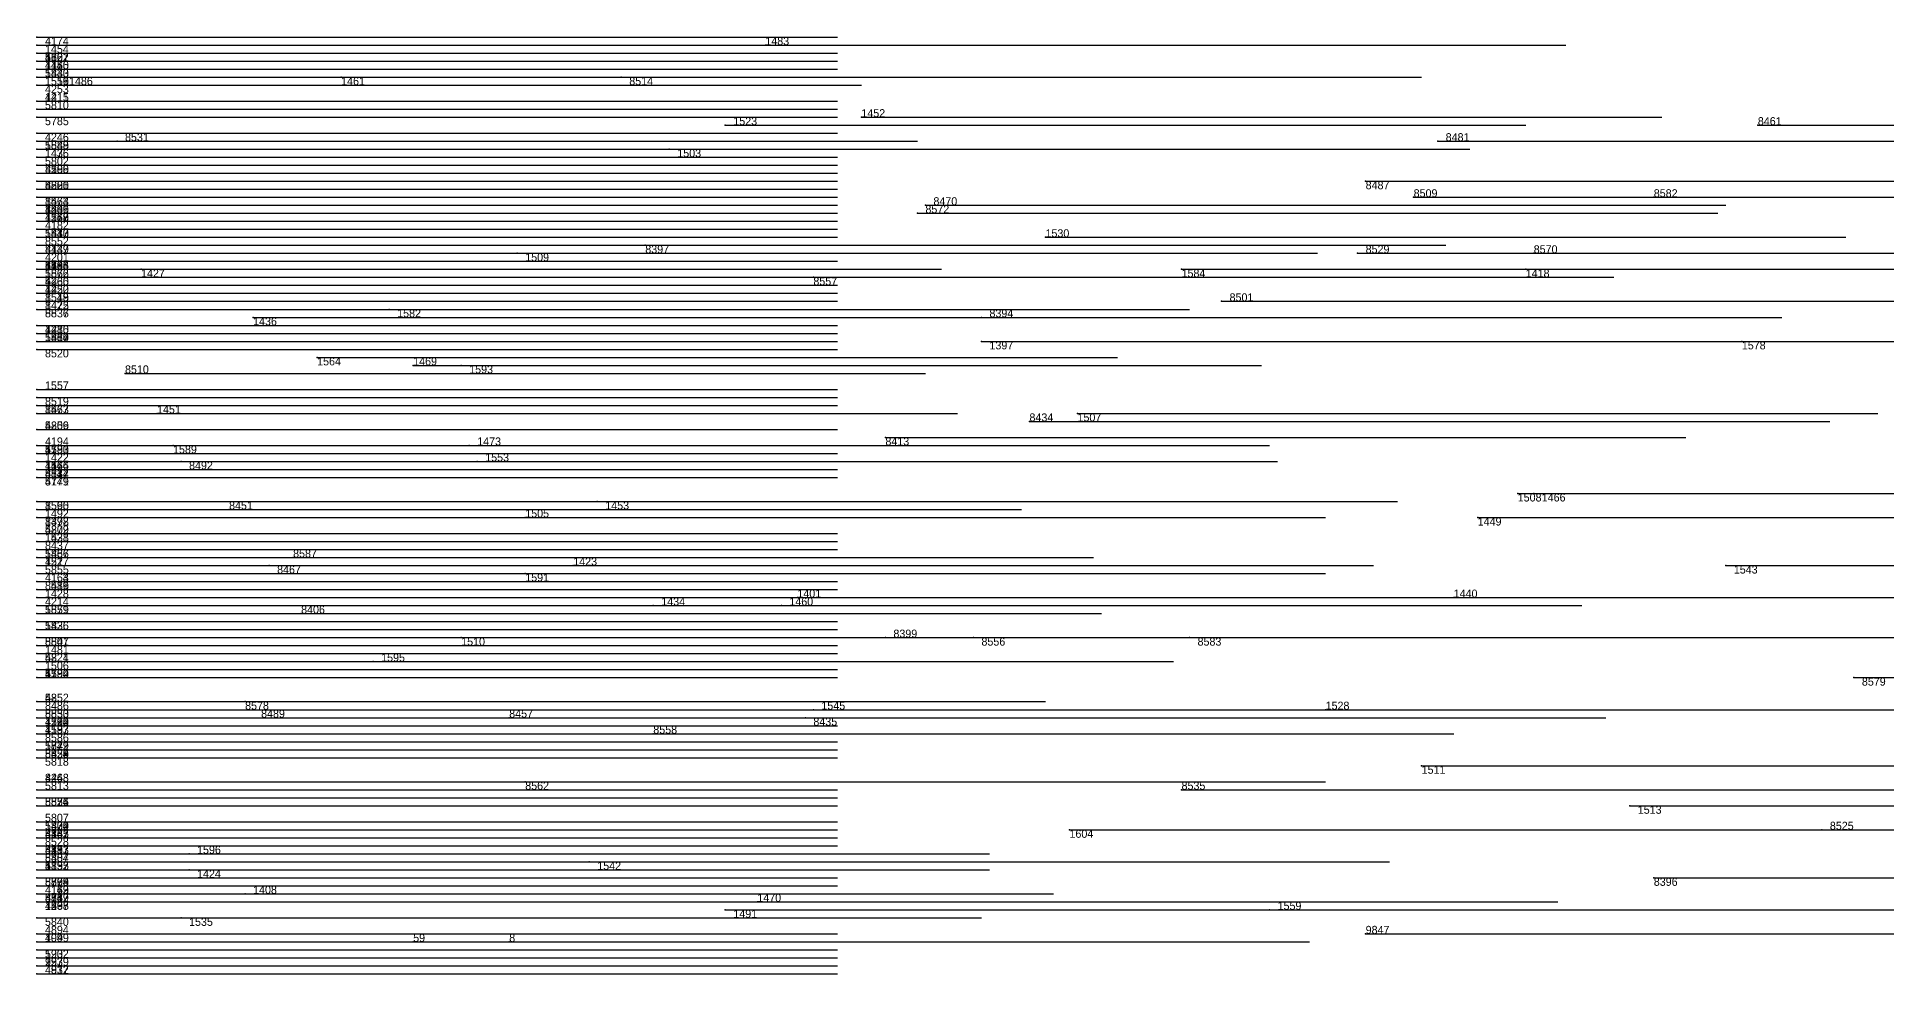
# Model space of a CAD drawing. Extents: x 0 to 1.1, y 0 to 1.
# Drawn here: x 0 to 0.231, y 0.247 to 0.364 of the extents above; entities that cross this region are included whole.
import ezdxf

# ---------------------------------------------------------------- set-up
doc = ezdxf.new("R2010")
doc.units = 0
for name, color, linetype in [('Facilities', 3, 'CONTINUOUS'), ('Normals', 1, 'CONTINUOUS'), ('Source_points', 5, 'CONTINUOUS'), ('Text', 3, 'CONTINUOUS')]:
    doc.layers.add(name, color=color, linetype=linetype)

msp = doc.modelspace()

# ---------------------------------------------------------------- linework, layer by layer
at = {"layer": 'Facilities', "color": 3}
for p in [(0, 0.364, 0.492), (0, 0.363, 0.239), (0.091, 0.363), (0, 0.362, 0.159), (0, 0.362, 0.547), (0, 0.361, 0.141), (0, 0.361, 0.392), (0, 0.361, 0.505), (0, 0.36, 0.402), (0, 0.36, 0.583), (0, 0.359, 0.017), (0.038, 0.359), (0.073, 0.359, 1), (0, 0.358, 0.192), (0, 0.358, 0.078), (0, 0.358, 0.229), (0, 0.358, 0.475), (0, 0.356, 0.091), (0, 0.356, 0.375), (0.003, 0.358), (0, 0.355, 0.524), (0, 0.354, 0.576), (0.103, 0.354), (0, 0.352, 0.278), (0.086, 0.353), (0.215, 0.353, 1), (0, 0.351, 0.18), (0, 0.35, 0.216), (0, 0.35, 0.608), (0, 0.349, 0.177), (0.01, 0.351, 1), (0.079, 0.35), (0.175, 0.351, 1), (0, 0.348, 0.653), (0, 0.348, 0.925), (0, 0.347, 0.439), (0, 0.347, 0.475), (0, 0.346, 0.262), (0, 0.345, 0.599), (0, 0.345, 0.931), (0.166, 0.346, 1), (0, 0.344, 0.875), (0, 0.343, 0.014), (0, 0.343, 0.019), (0, 0.343, 0.322), (0, 0.343, 0.969), (0, 0.342, 0.103), (0, 0.342, 0.346), (0, 0.342, 0.384), (0.11, 0.342, 1), (0.111, 0.343, 1), (0.172, 0.344, 1), (0.202, 0.344, 1), (0, 0.341, 0.408), (0, 0.341, 0.382), (0, 0.34, 0.068), (0, 0.339, 0.244), (0, 0.339, 0.698), (0, 0.338, 0.853), (0.076, 0.338, 1), (0.126, 0.339), (0, 0.337, 0.258), (0, 0.337, 0.902), (0, 0.336, 0.05), (0, 0.336, 0.235), (0, 0.336, 0.278), (0, 0.336, 0.484), (0, 0.336, 0.598), (0, 0.336, 0.79), (0, 0.335, 0.034), (0, 0.335, 0.64), (0, 0.335, 0.645), (0, 0.335, 0.794), (0.013, 0.335), (0.06, 0.337), (0.143, 0.335), (0.165, 0.337, 1), (0.186, 0.335), (0.187, 0.337, 1), (0, 0.334, 0.476), (0, 0.333, 0.093), (0, 0.333, 0.245), (0, 0.333, 0.419), (0, 0.333, 0.707), (0.097, 0.334, 1), (0, 0.332, 0.427), (0, 0.332, 0.793), (0, 0.331, 0.031), (0, 0.331, 0.173), (0.148, 0.331, 1), (0, 0.33, 0.636), (0, 0.33, 0.876), (0, 0.33, 0.804), (0.027, 0.329), (0.044, 0.33), (0.118, 0.329, 1), (0, 0.328, 0.321), (0, 0.327, 0.097), (0, 0.327, 0.042), (0, 0.327, 0.633), (0, 0.326, 0.204), (0.118, 0.326), (0.213, 0.326), (0, 0.325, 0.786), (0.035, 0.324), (0.011, 0.322, 1), (0.047, 0.323), (0.053, 0.323), (0, 0.32, 0.179), (0, 0.319, 0.95), (0, 0.318, 0.118), (0, 0.317, 0.964), (0.015, 0.317), (0.13, 0.317), (0, 0.315, 0.453), (0, 0.315, 0.65), (0.124, 0.316, 1), (0, 0.313, 0.384), (0, 0.313, 0.427), (0, 0.313, 0.712), (0, 0.312, 0.05), (0.017, 0.313), (0.054, 0.313), (0.106, 0.314, 1), (0, 0.311, 0.068), (0, 0.311, 0.348), (0, 0.31, 0.164), (0, 0.31, 0.098), (0, 0.31, 0.31), (0, 0.31, 0.676), (0.018, 0.311, 1), (0.055, 0.311), (0, 0.309, 0.376), (0, 0.309, 0.561), (0, 0.309, 0.97), (0, 0.309, 0.789), (0, 0.306, 0.814), (0, 0.305, 0.134), (0.024, 0.305, 1), (0.07, 0.306), (0.185, 0.307), (0.187, 0.307), (0, 0.304, 0.168), (0, 0.304, 0.179), (0, 0.304, 0.772), (0.061, 0.304), (0.18, 0.304), (0, 0.302, 0.368), (0, 0.302, 0.519), (0, 0.301, 0.094), (0, 0.301, 0.092), (0, 0.3, 0.839), (0, 0.299, 0.003), (0, 0.299, 0.7), (0.032, 0.299, 1), (0, 0.298, 0.184), (0, 0.298, 0.449), (0, 0.297, 0.268), (0, 0.297, 0.641), (0, 0.296, 0.468), (0, 0.296, 0.831), (0, 0.296, 0.825), (0.029, 0.298, 1), (0.061, 0.297), (0.067, 0.298), (0.211, 0.298), (0, 0.295, 0.249), (0, 0.295, 0.796), (0, 0.294, 0.282), (0.095, 0.294), (0.177, 0.294), (0, 0.293, 0.042), (0, 0.292, 0.55), (0.033, 0.292, 1), (0.077, 0.293), (0.093, 0.293), (0, 0.291, 0.188), (0, 0.29, 0.627), (0, 0.289, 0.988), (0.053, 0.289), (0.106, 0.289, 1), (0.117, 0.289, 1), (0.144, 0.289, 1), (0, 0.288, 0.136), (0, 0.288, 0.572), (0, 0.287, 0.439), (0, 0.287, 0.522), (0, 0.286, 0.064), (0, 0.285, 0.107), (0, 0.285, 0.447), (0.042, 0.286), (0, 0.284, 0.692), (0.227, 0.284, 1), (0, 0.281, 0.479), (0, 0.281, 0.677), (0, 0.28, 0.887), (0, 0.28, 0.945), (0.026, 0.281, 1), (0.027, 0.28, 1), (0.097, 0.28), (0.161, 0.28), (0, 0.279, 0.062), (0, 0.279, 0.329), (0, 0.279, 0.399), (0, 0.279, 0.563), (0, 0.278, 0.402), (0.059, 0.279, 1), (0.096, 0.279, 1), (0, 0.277, 0.187), (0, 0.277, 0.441), (0, 0.276, 0.065), (0, 0.276, 0.822), (0, 0.275, 0.751), (0, 0.275, 0.617), (0, 0.275, 0.524), (0, 0.275, 0.622), (0.077, 0.277, 1), (0, 0.274, 0.526), (0, 0.274, 0.619), (0, 0.274, 0.834), (0, 0.274, 0.891), (0.173, 0.273), (0, 0.271, 0.309), (0, 0.271, 0.885), (0.061, 0.271, 1), (0, 0.27, 0.693), (0, 0.269, 0.607), (0, 0.268, 0.556), (0, 0.268, 0.937), (0.143, 0.27, 1), (0.199, 0.268), (0, 0.266, 0.57), (0, 0.266, 0.65), (0, 0.265, 0.043), (0, 0.265, 0.068), (0, 0.265, 0.408), (0, 0.265, 0.596), (0, 0.265, 0.587), (0, 0.265, 0.884), (0, 0.264, 0.685), (0, 0.264, 0.953), (0.129, 0.265), (0.223, 0.265, 1), (0, 0.263, 0.296), (0, 0.263, 0.34), (0, 0.263, 0.964), (0, 0.262, 0.55), (0.019, 0.262), (0, 0.261, 0.598), (0, 0.261, 0.594), (0, 0.261, 0.966), (0, 0.26, 0.033), (0, 0.26, 0.398), (0, 0.259, 0.56), (0, 0.259, 0.587), (0.019, 0.26), (0.069, 0.261), (0.202, 0.259, 1), (0, 0.258, 0.483), (0, 0.258, 0.31), (0, 0.258, 0.291), (0, 0.258, 0.838), (0, 0.257, 0.637), (0, 0.257, 0.688), (0, 0.257, 0.916), (0.026, 0.257), (0, 0.256, 0.021), (0, 0.256, 0.2), (0, 0.256, 0.474), (0, 0.256, 0.433), (0.086, 0.255), (0.09, 0.256), (0.154, 0.255), (0, 0.254, 0.653), (0, 0.252, 0.459), (0, 0.252, 0.432), (0.018, 0.254), (0.166, 0.252, 1), (0, 0.251, 0.008), (0, 0.25, 0.121), (0.047, 0.251), (0.059, 0.251), (0, 0.249, 0.191), (0, 0.249, 0.69), (0, 0.248, 0.045), (0, 0.248, 0.906), (0, 0.247, 0.31), (0, 0.247, 0.283)]:
    msp.add_point(p, dxfattribs=at)
at = {"layer": 'Normals', "color": 1}
for p, q in [((0, 0.364, 0.492), (0.1, 0.364, 0.492)), ((0, 0.363, 0.239), (0.1, 0.363, 0.239)), ((0.091, 0.363), (0.191, 0.363)), ((0, 0.362, 0.159), (0.1, 0.362, 0.159)), ((0, 0.362, 0.547), (0.1, 0.362, 0.547)), ((0, 0.361, 0.141), (0.1, 0.361, 0.141)), ((0, 0.361, 0.392), (0.1, 0.361, 0.392)), ((0, 0.361, 0.505), (0.1, 0.361, 0.505)), ((0, 0.36, 0.402), (0.1, 0.36, 0.402)), ((0, 0.36, 0.583), (0.1, 0.36, 0.583)), ((0, 0.359, 0.017), (0.1, 0.359, 0.017)), ((0.038, 0.359), (0.138, 0.359)), ((0.073, 0.359, 1), (0.173, 0.359, 1)), ((0, 0.358, 0.192), (0.1, 0.358, 0.192)), ((0, 0.358, 0.078), (0.1, 0.358, 0.078)), ((0, 0.358, 0.229), (0.1, 0.358, 0.229)), ((0, 0.358, 0.475), (0.1, 0.358, 0.475)), ((0, 0.356, 0.091), (0.1, 0.356, 0.091)), ((0, 0.356, 0.375), (0.1, 0.356, 0.375)), ((0.003, 0.358), (0.103, 0.358)), ((0, 0.355, 0.524), (0.1, 0.355, 0.524)), ((0, 0.354, 0.576), (0.1, 0.354, 0.576)), ((0.103, 0.354), (0.203, 0.354)), ((0, 0.352, 0.278), (0.1, 0.352, 0.278)), ((0.086, 0.353), (0.186, 0.353)), ((0.215, 0.353, 1), (0.315, 0.353, 1)), ((0, 0.351, 0.18), (0.1, 0.351, 0.18)), ((0, 0.35, 0.216), (0.1, 0.35, 0.216)), ((0, 0.35, 0.608), (0.1, 0.35, 0.608)), ((0, 0.349, 0.177), (0.1, 0.349, 0.177)), ((0.01, 0.351, 1), (0.11, 0.351, 1)), ((0.079, 0.35), (0.179, 0.35)), ((0.175, 0.351, 1), (0.275, 0.351, 1)), ((0, 0.348, 0.653), (0.1, 0.348, 0.653)), ((0, 0.348, 0.925), (0.1, 0.348, 0.925)), ((0, 0.347, 0.439), (0.1, 0.347, 0.439)), ((0, 0.347, 0.475), (0.1, 0.347, 0.475)), ((0, 0.346, 0.262), (0.1, 0.346, 0.262)), ((0, 0.345, 0.599), (0.1, 0.345, 0.599)), ((0, 0.345, 0.931), (0.1, 0.345, 0.931)), ((0.166, 0.346, 1), (0.266, 0.346, 1)), ((0, 0.344, 0.875), (0.1, 0.344, 0.875)), ((0, 0.343, 0.014), (0.1, 0.343, 0.014)), ((0, 0.343, 0.019), (0.1, 0.343, 0.019)), ((0, 0.343, 0.322), (0.1, 0.343, 0.322)), ((0, 0.343, 0.969), (0.1, 0.343, 0.969)), ((0, 0.342, 0.103), (0.1, 0.342, 0.103)), ((0, 0.342, 0.346), (0.1, 0.342, 0.346)), ((0, 0.342, 0.384), (0.1, 0.342, 0.384)), ((0.11, 0.342, 1), (0.21, 0.342, 1)), ((0.111, 0.343, 1), (0.211, 0.343, 1)), ((0.172, 0.344, 1), (0.272, 0.344, 1)), ((0.202, 0.344, 1), (0.301, 0.344, 1)), ((0, 0.341, 0.408), (0.1, 0.341, 0.408)), ((0, 0.341, 0.382), (0.1, 0.341, 0.382)), ((0, 0.34, 0.068), (0.1, 0.34, 0.068)), ((0, 0.339, 0.244), (0.1, 0.339, 0.244)), ((0, 0.339, 0.698), (0.1, 0.339, 0.698)), ((0, 0.338, 0.853), (0.1, 0.338, 0.853)), ((0.076, 0.338, 1), (0.176, 0.338, 1)), ((0.126, 0.339), (0.226, 0.339)), ((0, 0.337, 0.258), (0.1, 0.337, 0.258)), ((0, 0.337, 0.902), (0.1, 0.337, 0.902)), ((0, 0.336, 0.05), (0.1, 0.336, 0.05)), ((0, 0.336, 0.235), (0.1, 0.336, 0.235)), ((0, 0.336, 0.278), (0.1, 0.336, 0.278)), ((0, 0.336, 0.484), (0.1, 0.336, 0.484)), ((0, 0.336, 0.598), (0.1, 0.336, 0.598)), ((0, 0.336, 0.79), (0.1, 0.336, 0.79)), ((0, 0.335, 0.034), (0.1, 0.335, 0.034)), ((0, 0.335, 0.64), (0.1, 0.335, 0.64)), ((0, 0.335, 0.645), (0.1, 0.335, 0.645)), ((0, 0.335, 0.794), (0.1, 0.335, 0.794)), ((0.013, 0.335), (0.113, 0.335)), ((0.06, 0.337), (0.16, 0.337)), ((0.143, 0.335), (0.243, 0.335)), ((0.165, 0.337, 1), (0.265, 0.337, 1)), ((0.186, 0.335), (0.286, 0.335)), ((0.187, 0.337, 1), (0.287, 0.337, 1)), ((0, 0.334, 0.476), (0.1, 0.334, 0.476)), ((0, 0.333, 0.093), (0.1, 0.333, 0.093)), ((0, 0.333, 0.245), (0.1, 0.333, 0.245)), ((0, 0.333, 0.419), (0.1, 0.333, 0.419)), ((0, 0.333, 0.707), (0.1, 0.333, 0.707)), ((0.097, 0.334, 1), (0.197, 0.334, 1)), ((0, 0.332, 0.427), (0.1, 0.332, 0.427)), ((0, 0.332, 0.793), (0.1, 0.332, 0.793)), ((0, 0.331, 0.031), (0.1, 0.331, 0.031)), ((0, 0.331, 0.173), (0.1, 0.331, 0.173)), ((0.148, 0.331, 1), (0.248, 0.331, 1)), ((0, 0.33, 0.636), (0.1, 0.33, 0.636)), ((0, 0.33, 0.876), (0.1, 0.33, 0.876)), ((0, 0.33, 0.804), (0.1, 0.33, 0.804)), ((0.027, 0.329), (0.127, 0.329)), ((0.044, 0.33), (0.144, 0.33)), ((0.118, 0.329, 1), (0.218, 0.329, 1)), ((0, 0.328, 0.321), (0.1, 0.328, 0.321)), ((0, 0.327, 0.097), (0.1, 0.327, 0.097)), ((0, 0.327, 0.042), (0.1, 0.327, 0.042)), ((0, 0.327, 0.633), (0.1, 0.327, 0.633)), ((0, 0.326, 0.204), (0.1, 0.326, 0.204)), ((0.118, 0.326), (0.218, 0.326)), ((0.213, 0.326), (0.313, 0.326)), ((0, 0.325, 0.786), (0.1, 0.325, 0.786)), ((0.035, 0.324), (0.135, 0.324)), ((0.011, 0.322, 1), (0.111, 0.322, 1)), ((0.047, 0.323), (0.147, 0.323)), ((0.053, 0.323), (0.153, 0.323)), ((0, 0.32, 0.179), (0.1, 0.32, 0.179)), ((0, 0.319, 0.95), (0.1, 0.319, 0.95)), ((0, 0.318, 0.118), (0.1, 0.318, 0.118)), ((0, 0.317, 0.964), (0.1, 0.317, 0.964)), ((0.015, 0.317), (0.115, 0.317)), ((0.13, 0.317), (0.23, 0.317)), ((0, 0.315, 0.453), (0.1, 0.315, 0.453)), ((0, 0.315, 0.65), (0.1, 0.315, 0.65)), ((0.124, 0.316, 1), (0.224, 0.316, 1)), ((0, 0.313, 0.384), (0.1, 0.313, 0.384)), ((0, 0.313, 0.427), (0.1, 0.313, 0.427)), ((0, 0.313, 0.712), (0.1, 0.313, 0.712)), ((0, 0.312, 0.05), (0.1, 0.312, 0.05)), ((0.017, 0.313), (0.117, 0.313)), ((0.054, 0.313), (0.154, 0.313)), ((0.106, 0.314, 1), (0.206, 0.314, 1)), ((0, 0.311, 0.068), (0.1, 0.311, 0.068)), ((0, 0.311, 0.348), (0.1, 0.311, 0.348)), ((0, 0.31, 0.164), (0.1, 0.31, 0.164)), ((0, 0.31, 0.098), (0.1, 0.31, 0.098)), ((0, 0.31, 0.31), (0.1, 0.31, 0.31)), ((0, 0.31, 0.676), (0.1, 0.31, 0.676)), ((0.018, 0.311, 1), (0.118, 0.311, 1)), ((0.055, 0.311), (0.155, 0.311)), ((0, 0.309, 0.376), (0.1, 0.309, 0.376)), ((0, 0.309, 0.561), (0.1, 0.309, 0.561)), ((0, 0.309, 0.97), (0.1, 0.309, 0.97)), ((0, 0.309, 0.789), (0.1, 0.309, 0.789)), ((0, 0.306, 0.814), (0.1, 0.306, 0.814)), ((0, 0.305, 0.134), (0.1, 0.305, 0.134)), ((0.024, 0.305, 1), (0.123, 0.305, 1)), ((0.07, 0.306), (0.17, 0.306)), ((0.185, 0.307), (0.285, 0.307)), ((0.187, 0.307), (0.287, 0.307)), ((0, 0.304, 0.168), (0.1, 0.304, 0.168)), ((0, 0.304, 0.179), (0.1, 0.304, 0.179)), ((0, 0.304, 0.772), (0.1, 0.304, 0.772)), ((0.061, 0.304), (0.161, 0.304)), ((0.18, 0.304), (0.28, 0.304)), ((0, 0.302, 0.368), (0.1, 0.302, 0.368)), ((0, 0.302, 0.519), (0.1, 0.302, 0.519)), ((0, 0.301, 0.094), (0.1, 0.301, 0.094)), ((0, 0.301, 0.092), (0.1, 0.301, 0.092)), ((0, 0.3, 0.839), (0.1, 0.3, 0.839)), ((0, 0.299, 0.003), (0.1, 0.299, 0.003)), ((0, 0.299, 0.7), (0.1, 0.299, 0.7)), ((0.032, 0.299, 1), (0.132, 0.299, 1)), ((0, 0.298, 0.184), (0.1, 0.298, 0.184)), ((0, 0.298, 0.449), (0.1, 0.298, 0.449)), ((0, 0.297, 0.268), (0.1, 0.297, 0.268)), ((0, 0.297, 0.641), (0.1, 0.297, 0.641)), ((0, 0.296, 0.468), (0.1, 0.296, 0.468)), ((0, 0.296, 0.831), (0.1, 0.296, 0.831)), ((0, 0.296, 0.825), (0.1, 0.296, 0.825)), ((0.029, 0.298, 1), (0.129, 0.298, 1)), ((0.061, 0.297), (0.161, 0.297)), ((0.067, 0.298), (0.167, 0.298)), ((0.211, 0.298), (0.311, 0.298)), ((0, 0.295, 0.249), (0.1, 0.295, 0.249)), ((0, 0.295, 0.796), (0.1, 0.295, 0.796)), ((0, 0.294, 0.282), (0.1, 0.294, 0.282)), ((0.095, 0.294), (0.195, 0.294)), ((0.177, 0.294), (0.277, 0.294)), ((0, 0.293, 0.042), (0.1, 0.293, 0.042)), ((0, 0.292, 0.55), (0.1, 0.292, 0.55)), ((0.033, 0.292, 1), (0.133, 0.292, 1)), ((0.077, 0.293), (0.177, 0.293)), ((0.093, 0.293), (0.193, 0.293)), ((0, 0.291, 0.188), (0.1, 0.291, 0.188)), ((0, 0.29, 0.627), (0.1, 0.29, 0.627)), ((0, 0.289, 0.988), (0.1, 0.289, 0.988)), ((0.053, 0.289), (0.153, 0.289)), ((0.106, 0.289, 1), (0.206, 0.289, 1)), ((0.117, 0.289, 1), (0.217, 0.289, 1)), ((0.144, 0.289, 1), (0.244, 0.289, 1)), ((0, 0.288, 0.136), (0.1, 0.288, 0.136)), ((0, 0.288, 0.572), (0.1, 0.288, 0.572)), ((0, 0.287, 0.439), (0.1, 0.287, 0.439)), ((0, 0.287, 0.522), (0.1, 0.287, 0.522)), ((0, 0.286, 0.064), (0.1, 0.286, 0.064)), ((0, 0.285, 0.107), (0.1, 0.285, 0.107)), ((0, 0.285, 0.447), (0.1, 0.285, 0.447)), ((0.042, 0.286), (0.142, 0.286)), ((0, 0.284, 0.692), (0.1, 0.284, 0.692)), ((0.227, 0.284, 1), (0.327, 0.284, 1)), ((0, 0.281, 0.479), (0.1, 0.281, 0.479)), ((0, 0.281, 0.677), (0.1, 0.281, 0.677)), ((0, 0.28, 0.887), (0.1, 0.28, 0.887)), ((0, 0.28, 0.945), (0.1, 0.28, 0.945)), ((0.026, 0.281, 1), (0.126, 0.281, 1)), ((0.027, 0.28, 1), (0.127, 0.28, 1)), ((0.097, 0.28), (0.197, 0.28)), ((0.161, 0.28), (0.261, 0.28)), ((0, 0.279, 0.062), (0.1, 0.279, 0.062)), ((0, 0.279, 0.329), (0.1, 0.279, 0.329)), ((0, 0.279, 0.399), (0.1, 0.279, 0.399)), ((0, 0.279, 0.563), (0.1, 0.279, 0.563)), ((0, 0.278, 0.402), (0.1, 0.278, 0.402)), ((0.059, 0.279, 1), (0.159, 0.279, 1)), ((0.096, 0.279, 1), (0.196, 0.279, 1)), ((0, 0.277, 0.187), (0.1, 0.277, 0.187)), ((0, 0.277, 0.441), (0.1, 0.277, 0.441)), ((0, 0.276, 0.065), (0.1, 0.276, 0.065)), ((0, 0.276, 0.822), (0.1, 0.276, 0.822)), ((0, 0.275, 0.751), (0.1, 0.275, 0.751)), ((0, 0.275, 0.617), (0.1, 0.275, 0.617)), ((0, 0.275, 0.524), (0.1, 0.275, 0.524)), ((0, 0.275, 0.622), (0.1, 0.275, 0.622)), ((0.077, 0.277, 1), (0.177, 0.277, 1)), ((0, 0.274, 0.526), (0.1, 0.274, 0.526)), ((0, 0.274, 0.619), (0.1, 0.274, 0.619)), ((0, 0.274, 0.834), (0.1, 0.274, 0.834)), ((0, 0.274, 0.891), (0.1, 0.274, 0.891)), ((0.173, 0.273), (0.273, 0.273)), ((0, 0.271, 0.309), (0.1, 0.271, 0.309)), ((0, 0.271, 0.885), (0.1, 0.271, 0.885)), ((0.061, 0.271, 1), (0.161, 0.271, 1)), ((0, 0.27, 0.693), (0.1, 0.27, 0.693)), ((0, 0.269, 0.607), (0.1, 0.269, 0.607)), ((0, 0.268, 0.556), (0.1, 0.268, 0.556)), ((0, 0.268, 0.937), (0.1, 0.268, 0.937)), ((0.143, 0.27, 1), (0.243, 0.27, 1)), ((0.199, 0.268), (0.299, 0.268)), ((0, 0.266, 0.57), (0.1, 0.266, 0.57)), ((0, 0.266, 0.65), (0.1, 0.266, 0.65)), ((0, 0.265, 0.043), (0.1, 0.265, 0.043)), ((0, 0.265, 0.068), (0.1, 0.265, 0.068)), ((0, 0.265, 0.408), (0.1, 0.265, 0.408)), ((0, 0.265, 0.596), (0.1, 0.265, 0.596)), ((0, 0.265, 0.587), (0.1, 0.265, 0.587)), ((0, 0.265, 0.884), (0.1, 0.265, 0.884)), ((0, 0.264, 0.685), (0.1, 0.264, 0.685)), ((0, 0.264, 0.953), (0.1, 0.264, 0.953)), ((0.129, 0.265), (0.229, 0.265)), ((0.223, 0.265, 1), (0.323, 0.265, 1)), ((0, 0.263, 0.296), (0.1, 0.263, 0.296)), ((0, 0.263, 0.34), (0.1, 0.263, 0.34)), ((0, 0.263, 0.964), (0.1, 0.263, 0.964)), ((0, 0.262, 0.55), (0.1, 0.262, 0.55)), ((0.019, 0.262), (0.119, 0.262)), ((0, 0.261, 0.598), (0.1, 0.261, 0.598)), ((0, 0.261, 0.594), (0.1, 0.261, 0.594)), ((0, 0.261, 0.966), (0.1, 0.261, 0.966)), ((0, 0.26, 0.033), (0.1, 0.26, 0.033)), ((0, 0.26, 0.398), (0.1, 0.26, 0.398)), ((0, 0.259, 0.56), (0.1, 0.259, 0.56)), ((0, 0.259, 0.587), (0.1, 0.259, 0.587)), ((0.019, 0.26), (0.119, 0.26)), ((0.069, 0.261), (0.169, 0.261)), ((0.202, 0.259, 1), (0.302, 0.259, 1)), ((0, 0.258, 0.483), (0.1, 0.258, 0.483)), ((0, 0.258, 0.31), (0.1, 0.258, 0.31)), ((0, 0.258, 0.291), (0.1, 0.258, 0.291)), ((0, 0.258, 0.838), (0.1, 0.258, 0.838)), ((0, 0.257, 0.637), (0.1, 0.257, 0.637)), ((0, 0.257, 0.688), (0.1, 0.257, 0.688)), ((0, 0.257, 0.916), (0.1, 0.257, 0.916)), ((0.026, 0.257), (0.127, 0.257)), ((0, 0.256, 0.021), (0.1, 0.256, 0.021)), ((0, 0.256, 0.2), (0.1, 0.256, 0.2)), ((0, 0.256, 0.474), (0.1, 0.256, 0.474)), ((0, 0.256, 0.433), (0.1, 0.256, 0.433)), ((0.086, 0.255), (0.186, 0.255)), ((0.09, 0.256), (0.19, 0.256)), ((0.154, 0.255), (0.254, 0.255)), ((0, 0.254, 0.653), (0.1, 0.254, 0.653)), ((0, 0.252, 0.459), (0.1, 0.252, 0.459)), ((0, 0.252, 0.432), (0.1, 0.252, 0.432)), ((0.018, 0.254), (0.118, 0.254)), ((0.166, 0.252, 1), (0.266, 0.252, 1)), ((0, 0.251, 0.008), (0.1, 0.251, 0.008)), ((0, 0.25, 0.121), (0.1, 0.25, 0.121)), ((0.047, 0.251), (0.147, 0.251)), ((0.059, 0.251), (0.159, 0.251)), ((0, 0.249, 0.191), (0.1, 0.249, 0.191)), ((0, 0.249, 0.69), (0.1, 0.249, 0.69)), ((0, 0.248, 0.045), (0.1, 0.248, 0.045)), ((0, 0.248, 0.906), (0.1, 0.248, 0.906)), ((0, 0.247, 0.31), (0.1, 0.247, 0.31)), ((0, 0.247, 0.283), (0.1, 0.247, 0.283))]:
    msp.add_line(p, q, dxfattribs=at)
at = {"layer": 'Source_points', "color": 5}
for p in [(0, 0.364, 0.492), (0, 0.363, 0.239), (0.091, 0.363), (0, 0.362, 0.159), (0, 0.362, 0.547), (0, 0.361, 0.141), (0, 0.361, 0.392), (0, 0.361, 0.505), (0, 0.36, 0.402), (0, 0.36, 0.583), (0, 0.359, 0.017), (0.038, 0.359), (0.073, 0.359, 1), (0, 0.358, 0.192), (0, 0.358, 0.078), (0, 0.358, 0.229), (0, 0.358, 0.475), (0, 0.356, 0.091), (0, 0.356, 0.375), (0.003, 0.358), (0, 0.355, 0.524), (0, 0.354, 0.576), (0.103, 0.354), (0, 0.352, 0.278), (0.086, 0.353), (0.215, 0.353, 1), (0, 0.351, 0.18), (0, 0.35, 0.216), (0, 0.35, 0.608), (0, 0.349, 0.177), (0.01, 0.351, 1), (0.079, 0.35), (0.175, 0.351, 1), (0, 0.348, 0.653), (0, 0.348, 0.925), (0, 0.347, 0.439), (0, 0.347, 0.475), (0, 0.346, 0.262), (0, 0.345, 0.599), (0, 0.345, 0.931), (0.166, 0.346, 1), (0, 0.344, 0.875), (0, 0.343, 0.014), (0, 0.343, 0.019), (0, 0.343, 0.322), (0, 0.343, 0.969), (0, 0.342, 0.103), (0, 0.342, 0.346), (0, 0.342, 0.384), (0.11, 0.342, 1), (0.111, 0.343, 1), (0.172, 0.344, 1), (0.202, 0.344, 1), (0, 0.341, 0.408), (0, 0.341, 0.382), (0, 0.34, 0.068), (0, 0.339, 0.244), (0, 0.339, 0.698), (0, 0.338, 0.853), (0.076, 0.338, 1), (0.126, 0.339), (0, 0.337, 0.258), (0, 0.337, 0.902), (0, 0.336, 0.05), (0, 0.336, 0.235), (0, 0.336, 0.278), (0, 0.336, 0.484), (0, 0.336, 0.598), (0, 0.336, 0.79), (0, 0.335, 0.034), (0, 0.335, 0.64), (0, 0.335, 0.645), (0, 0.335, 0.794), (0.013, 0.335), (0.06, 0.337), (0.143, 0.335), (0.165, 0.337, 1), (0.186, 0.335), (0.187, 0.337, 1), (0, 0.334, 0.476), (0, 0.333, 0.093), (0, 0.333, 0.245), (0, 0.333, 0.419), (0, 0.333, 0.707), (0.097, 0.334, 1), (0, 0.332, 0.427), (0, 0.332, 0.793), (0, 0.331, 0.031), (0, 0.331, 0.173), (0.148, 0.331, 1), (0, 0.33, 0.636), (0, 0.33, 0.876), (0, 0.33, 0.804), (0.027, 0.329), (0.044, 0.33), (0.118, 0.329, 1), (0, 0.328, 0.321), (0, 0.327, 0.097), (0, 0.327, 0.042), (0, 0.327, 0.633), (0, 0.326, 0.204), (0.118, 0.326), (0.213, 0.326), (0, 0.325, 0.786), (0.035, 0.324), (0.011, 0.322, 1), (0.047, 0.323), (0.053, 0.323), (0, 0.32, 0.179), (0, 0.319, 0.95), (0, 0.318, 0.118), (0, 0.317, 0.964), (0.015, 0.317), (0.13, 0.317), (0, 0.315, 0.453), (0, 0.315, 0.65), (0.124, 0.316, 1), (0, 0.313, 0.384), (0, 0.313, 0.427), (0, 0.313, 0.712), (0, 0.312, 0.05), (0.017, 0.313), (0.054, 0.313), (0.106, 0.314, 1), (0, 0.311, 0.068), (0, 0.311, 0.348), (0, 0.31, 0.164), (0, 0.31, 0.098), (0, 0.31, 0.31), (0, 0.31, 0.676), (0.018, 0.311, 1), (0.055, 0.311), (0, 0.309, 0.376), (0, 0.309, 0.561), (0, 0.309, 0.97), (0, 0.309, 0.789), (0, 0.306, 0.814), (0, 0.305, 0.134), (0.024, 0.305, 1), (0.07, 0.306), (0.185, 0.307), (0.187, 0.307), (0, 0.304, 0.168), (0, 0.304, 0.179), (0, 0.304, 0.772), (0.061, 0.304), (0.18, 0.304), (0, 0.302, 0.368), (0, 0.302, 0.519), (0, 0.301, 0.094), (0, 0.301, 0.092), (0, 0.3, 0.839), (0, 0.299, 0.003), (0, 0.299, 0.7), (0.032, 0.299, 1), (0, 0.298, 0.184), (0, 0.298, 0.449), (0, 0.297, 0.268), (0, 0.297, 0.641), (0, 0.296, 0.468), (0, 0.296, 0.831), (0, 0.296, 0.825), (0.029, 0.298, 1), (0.061, 0.297), (0.067, 0.298), (0.211, 0.298), (0, 0.295, 0.249), (0, 0.295, 0.796), (0, 0.294, 0.282), (0.095, 0.294), (0.177, 0.294), (0, 0.293, 0.042), (0, 0.292, 0.55), (0.033, 0.292, 1), (0.077, 0.293), (0.093, 0.293), (0, 0.291, 0.188), (0, 0.29, 0.627), (0, 0.289, 0.988), (0.053, 0.289), (0.106, 0.289, 1), (0.117, 0.289, 1), (0.144, 0.289, 1), (0, 0.288, 0.136), (0, 0.288, 0.572), (0, 0.287, 0.439), (0, 0.287, 0.522), (0, 0.286, 0.064), (0, 0.285, 0.107), (0, 0.285, 0.447), (0.042, 0.286), (0, 0.284, 0.692), (0.227, 0.284, 1), (0, 0.281, 0.479), (0, 0.281, 0.677), (0, 0.28, 0.887), (0, 0.28, 0.945), (0.026, 0.281, 1), (0.027, 0.28, 1), (0.097, 0.28), (0.161, 0.28), (0, 0.279, 0.062), (0, 0.279, 0.329), (0, 0.279, 0.399), (0, 0.279, 0.563), (0, 0.278, 0.402), (0.059, 0.279, 1), (0.096, 0.279, 1), (0, 0.277, 0.187), (0, 0.277, 0.441), (0, 0.276, 0.065), (0, 0.276, 0.822), (0, 0.275, 0.751), (0, 0.275, 0.617), (0, 0.275, 0.524), (0, 0.275, 0.622), (0.077, 0.277, 1), (0, 0.274, 0.526), (0, 0.274, 0.619), (0, 0.274, 0.834), (0, 0.274, 0.891), (0.173, 0.273), (0, 0.271, 0.309), (0, 0.271, 0.885), (0.061, 0.271, 1), (0, 0.27, 0.693), (0, 0.269, 0.607), (0, 0.268, 0.556), (0, 0.268, 0.937), (0.143, 0.27, 1), (0.199, 0.268), (0, 0.266, 0.57), (0, 0.266, 0.65), (0, 0.265, 0.043), (0, 0.265, 0.068), (0, 0.265, 0.408), (0, 0.265, 0.596), (0, 0.265, 0.587), (0, 0.265, 0.884), (0, 0.264, 0.685), (0, 0.264, 0.953), (0.129, 0.265), (0.223, 0.265, 1), (0, 0.263, 0.296), (0, 0.263, 0.34), (0, 0.263, 0.964), (0, 0.262, 0.55), (0.019, 0.262), (0, 0.261, 0.598), (0, 0.261, 0.594), (0, 0.261, 0.966), (0, 0.26, 0.033), (0, 0.26, 0.398), (0, 0.259, 0.56), (0, 0.259, 0.587), (0.019, 0.26), (0.069, 0.261), (0.202, 0.259, 1), (0, 0.258, 0.483), (0, 0.258, 0.31), (0, 0.258, 0.291), (0, 0.258, 0.838), (0, 0.257, 0.637), (0, 0.257, 0.688), (0, 0.257, 0.916), (0.026, 0.257), (0, 0.256, 0.021), (0, 0.256, 0.2), (0, 0.256, 0.474), (0, 0.256, 0.433), (0.086, 0.255), (0.09, 0.256), (0.154, 0.255), (0, 0.254, 0.653), (0, 0.252, 0.459), (0, 0.252, 0.432), (0.018, 0.254), (0.166, 0.252, 1), (0, 0.251, 0.008), (0, 0.25, 0.121), (0.047, 0.251), (0.059, 0.251), (0, 0.249, 0.191), (0, 0.249, 0.69), (0, 0.248, 0.045), (0, 0.248, 0.906), (0, 0.247, 0.31), (0, 0.247, 0.283)]:
    msp.add_point(p, dxfattribs=at)

# ---------------------------------------------------------------- texts
at = {"layer": 'Text', "color": 3}
for s, p in [('4174', (0.001, 0.363, 0.492)), ('1454', (0.001, 0.362, 0.239)), ('1483', (0.091, 0.363)), ('4161', (0.001, 0.361, 0.392)), ('4150', (0.001, 0.36, 0.402)), ('4170', (0.001, 0.36, 0.505)), ('5827', (0.001, 0.361, 0.547)), ('1602', (0.001, 0.361, 0.159)), ('1445', (0.001, 0.36, 0.141)), ('5843', (0.001, 0.359, 0.583)), ('1430', (0.001, 0.359, 0.017)), ('1519', (0.001, 0.358, 0.192)), ('1556', (0.001, 0.358, 0.229)), ('1551', (0.001, 0.358, 0.078)), ('1486', (0.004, 0.358)), ('1461', (0.038, 0.358)), ('8514', (0.074, 0.358, 1)), ('4253', (0.001, 0.357, 0.475)), ('4211', (0.001, 0.356, 0.375)), ('5810', (0.001, 0.355, 0.524)), ('1415', (0.001, 0.356, 0.091)), ('5785', (0.001, 0.353, 0.576)), ('1523', (0.087, 0.353)), ('1452', (0.103, 0.354)), ('8461', (0.215, 0.353, 1)), ('4246', (0.001, 0.351, 0.278)), ('8531', (0.011, 0.351, 1)), ('8481', (0.176, 0.351, 1)), ('5849', (0.001, 0.35, 0.608)), ('5802', (0.001, 0.348, 0.653)), ('1588', (0.001, 0.35, 0.18)), ('1435', (0.001, 0.349, 0.177)), ('1476', (0.001, 0.349, 0.216)), ('1503', (0.08, 0.349)), ('4199', (0.001, 0.347, 0.439)), ('4205', (0.001, 0.347, 0.475)), ('8580', (0.001, 0.347, 0.925)), ('4200', (0.001, 0.345, 0.262)), ('5885', (0.001, 0.345, 0.599)), ('8521', (0.001, 0.345, 0.931)), ('8487', (0.166, 0.345, 1)), ('8509', (0.172, 0.344, 1)), ('8582', (0.202, 0.344, 1)), ('4236', (0.001, 0.342, 0.322)), ('4168', (0.001, 0.341, 0.346)), ('4247', (0.001, 0.341, 0.384)), ('4259', (0.001, 0.341, 0.382)), ('8464', (0.001, 0.343, 0.875)), ('8541', (0.001, 0.342, 0.969)), ('1573', (0.001, 0.343, 0.019)), ('1409', (0.001, 0.342, 0.014)), ('1572', (0.001, 0.341, 0.103)), ('8572', (0.111, 0.342, 1)), ('8470', (0.112, 0.343, 1)), ('4182', (0.001, 0.34, 0.408)), ('5847', (0.001, 0.339, 0.698)), ('1410', (0.001, 0.339, 0.068)), ('1533', (0.001, 0.339, 0.244)), ('1530', (0.126, 0.339)), ('4139', (0.001, 0.337, 0.258)), ('8552', (0.001, 0.338, 0.853)), ('8447', (0.001, 0.337, 0.902)), ('8397', (0.076, 0.337, 1)), ('8529', (0.166, 0.337, 1)), ('8570', (0.187, 0.337, 1)), ('4201', (0.001, 0.336, 0.484)), ('4145', (0.001, 0.335, 0.278)), ('5783', (0.001, 0.335, 0.64)), ('5844', (0.001, 0.335, 0.598)), ('5876', (0.001, 0.334, 0.645)), ('8495', (0.001, 0.335, 0.794)), ('8568', (0.001, 0.335, 0.79)), ('1394', (0.001, 0.335, 0.05)), ('1536', (0.001, 0.335, 0.235)), ('1562', (0.001, 0.334, 0.034)), ('1427', (0.013, 0.334)), ('1509', (0.061, 0.336)), ('1584', (0.143, 0.334)), ('1418', (0.186, 0.334)), ('4260', (0.001, 0.333, 0.419)), ('4155', (0.001, 0.333, 0.476)), ('4222', (0.001, 0.332, 0.427)), ('5788', (0.001, 0.333, 0.707)), ('1468', (0.001, 0.333, 0.245)), ('1450', (0.001, 0.332, 0.093)), ('8557', (0.097, 0.333, 1)), ('8518', (0.001, 0.331, 0.793)), ('8422', (0.001, 0.33, 0.876)), ('1549', (0.001, 0.331, 0.173)), ('1475', (0.001, 0.33, 0.031)), ('8501', (0.149, 0.331, 1)), ('5836', (0.001, 0.329, 0.636)), ('8537', (0.001, 0.329, 0.804)), ('1436', (0.027, 0.328)), ('1582', (0.045, 0.329)), ('8394', (0.119, 0.329, 1)), ('4210', (0.001, 0.327, 0.321)), ('5814', (0.001, 0.326, 0.633)), ('1485', (0.001, 0.327, 0.042)), ('1480', (0.001, 0.326, 0.097)), ('1567', (0.001, 0.326, 0.204)), ('1397', (0.119, 0.325)), ('1578', (0.213, 0.325)), ('8520', (0.001, 0.324, 0.786)), ('1564', (0.035, 0.323)), ('1469', (0.047, 0.323)), ('8510', (0.011, 0.322, 1)), ('1593', (0.054, 0.322)), ('8519', (0.001, 0.318, 0.95)), ('1557', (0.001, 0.32, 0.179)), ('8563', (0.001, 0.317, 0.964)), ('1477', (0.001, 0.317, 0.118)), ('1451', (0.015, 0.317)), ('8434', (0.124, 0.316, 1)), ('1507', (0.13, 0.316)), ('4209', (0.001, 0.315, 0.453)), ('5856', (0.001, 0.315, 0.65)), ('4194', (0.001, 0.313, 0.427)), ('4180', (0.001, 0.312, 0.384)), ('5791', (0.001, 0.312, 0.712)), ('1583', (0.001, 0.312, 0.05)), ('1422', (0.001, 0.311, 0.068)), ('1589', (0.017, 0.312)), ('1473', (0.055, 0.313)), ('1553', (0.056, 0.311)), ('8413', (0.106, 0.313, 1)), ('4166', (0.001, 0.31, 0.348)), ('4172', (0.001, 0.309, 0.31)), ('5834', (0.001, 0.309, 0.676)), ('8517', (0.001, 0.309, 0.97)), ('8544', (0.001, 0.309, 0.789)), ('1446', (0.001, 0.31, 0.164)), ('1574', (0.001, 0.31, 0.098)), ('8492', (0.019, 0.31, 1)), ('4141', (0.001, 0.308, 0.376)), ('5779', (0.001, 0.308, 0.561)), ('8565', (0.001, 0.305, 0.814)), ('1590', (0.001, 0.305, 0.134)), ('1492', (0.001, 0.304, 0.179)), ('8451', (0.024, 0.305, 1)), ('1505', (0.061, 0.304)), ('1453', (0.071, 0.305)), ('1508', (0.185, 0.306)), ('1466', (0.188, 0.306)), ('4202', (0.001, 0.302, 0.368)), ('5879', (0.001, 0.302, 0.519)), ('8472', (0.001, 0.303, 0.772)), ('1398', (0.001, 0.303, 0.168)), ('1449', (0.18, 0.303)), ('8437', (0.001, 0.3, 0.839)), ('1421', (0.001, 0.301, 0.094)), ('1538', (0.001, 0.301, 0.092)), ('4227', (0.001, 0.298, 0.449)), ('5866', (0.001, 0.299, 0.7)), ('5855', (0.001, 0.297, 0.641)), ('1487', (0.001, 0.299, 0.003)), ('1517', (0.001, 0.298, 0.184)), ('8467', (0.03, 0.297, 1)), ('8587', (0.032, 0.299, 1)), ('1423', (0.067, 0.298)), ('1543', (0.212, 0.297)), ('4163', (0.001, 0.296, 0.268)), ('4164', (0.001, 0.296, 0.468)), ('8431', (0.001, 0.295, 0.796)), ('8516', (0.001, 0.295, 0.831)), ('8589', (0.001, 0.295, 0.825)), ('1591', (0.061, 0.296)), ('4214', (0.001, 0.293, 0.282)), ('1428', (0.001, 0.294, 0.249)), ('1434', (0.078, 0.293)), ('1460', (0.094, 0.293)), ('1401', (0.095, 0.294)), ('1440', (0.177, 0.294)), ('5851', (0.001, 0.292, 0.55)), ('1579', (0.001, 0.292, 0.042)), ('8406', (0.033, 0.292, 1)), ('5835', (0.001, 0.29, 0.627)), ('5841', (0.001, 0.288, 0.572)), ('8507', (0.001, 0.288, 0.988)), ('1426', (0.001, 0.29, 0.188)), ('1510', (0.053, 0.288)), ('8399', (0.107, 0.289, 1)), ('8556', (0.118, 0.288, 1)), ('8583', (0.145, 0.288, 1)), ('4221', (0.001, 0.286, 0.439)), ('5824', (0.001, 0.286, 0.522)), ('1481', (0.001, 0.287, 0.136)), ('1595', (0.043, 0.286)), ('4192', (0.001, 0.284, 0.447)), ('5784', (0.001, 0.284, 0.692)), ('1506', (0.001, 0.285, 0.064)), ('1580', (0.001, 0.284, 0.107)), ('4252', (0.001, 0.281, 0.479)), ('5852', (0.001, 0.281, 0.677)), ('8579', (0.228, 0.283, 1)), ('5850', (0.001, 0.279, 0.563)), ('8486', (0.001, 0.28, 0.887)), ('8533', (0.001, 0.279, 0.945)), ('8578', (0.026, 0.28, 1)), ('8489', (0.028, 0.279, 1)), ('8457', (0.059, 0.279, 1)), ('1545', (0.098, 0.28)), ('1528', (0.161, 0.28)), ('4160', (0.001, 0.278, 0.402)), ('4215', (0.001, 0.278, 0.329)), ('4224', (0.001, 0.278, 0.399)), ('4193', (0.001, 0.277, 0.441)), ('1592', (0.001, 0.278, 0.062)), ('1587', (0.001, 0.277, 0.187)), ('8558', (0.077, 0.277, 1)), ('8435', (0.097, 0.278, 1)), ('5772', (0.001, 0.275, 0.751)), ('5821', (0.001, 0.275, 0.617)), ('5829', (0.001, 0.275, 0.524)), ('5858', (0.001, 0.274, 0.619)), ('5859', (0.001, 0.274, 0.622)), ('8586', (0.001, 0.276, 0.822)), ('8426', (0.001, 0.274, 0.834)), ('8524', (0.001, 0.274, 0.891)), ('1541', (0.001, 0.275, 0.065)), ('5818', (0.001, 0.273, 0.526)), ('1511', (0.173, 0.272)), ('4248', (0.001, 0.271, 0.309)), ('5813', (0.001, 0.27, 0.693)), ('8463', (0.001, 0.271, 0.885)), ('8562', (0.061, 0.27, 1)), ('8535', (0.143, 0.27, 1)), ('5826', (0.001, 0.268, 0.607)), ('5871', (0.001, 0.268, 0.556)), ('8554', (0.001, 0.268, 0.937)), ('1513', (0.2, 0.267)), ('5807', (0.001, 0.266, 0.57)), ('5822', (0.001, 0.265, 0.65)), ('5870', (0.001, 0.265, 0.587)), ('1404', (0.001, 0.265, 0.043)), ('1431', (0.001, 0.265, 0.068)), ('8525', (0.224, 0.265, 1)), ('4181', (0.001, 0.264, 0.408)), ('5842', (0.001, 0.264, 0.596)), ('5867', (0.001, 0.264, 0.685)), ('8485', (0.001, 0.264, 0.884)), ('8528', (0.001, 0.263, 0.953)), ('1604', (0.129, 0.264)), ('4187', (0.001, 0.262, 0.296)), ('4217', (0.001, 0.262, 0.34)), ('5853', (0.001, 0.262, 0.55)), ('5884', (0.001, 0.261, 0.594)), ('8491', (0.001, 0.262, 0.964)), ('8407', (0.001, 0.261, 0.966)), ('1596', (0.02, 0.262)), ('4152', (0.001, 0.26, 0.398)), ('5837', (0.001, 0.26, 0.598)), ('5799', (0.001, 0.258, 0.56)), ('5878', (0.001, 0.258, 0.587)), ('8564', (0.001, 0.258, 0.838)), ('1395', (0.001, 0.26, 0.033)), ('1424', (0.02, 0.259)), ('1542', (0.07, 0.26)), ('8396', (0.202, 0.258, 1)), ('4149', (0.001, 0.257, 0.483)), ('4162', (0.001, 0.257, 0.31)), ('4173', (0.001, 0.257, 0.291)), ('4169', (0.001, 0.256, 0.474)), ('5787', (0.001, 0.256, 0.637)), ('5812', (0.001, 0.256, 0.688)), ('8542', (0.001, 0.256, 0.916)), ('1408', (0.027, 0.257)), ('1470', (0.09, 0.256)), ('4238', (0.001, 0.255, 0.433)), ('1497', (0.001, 0.255, 0.021)), ('1565', (0.001, 0.255, 0.2)), ('1491', (0.087, 0.254)), ('1559', (0.155, 0.255)), ('4894', (0.001, 0.252, 0.459)), ('4949', (0.001, 0.251, 0.432)), ('5840', (0.001, 0.253, 0.653)), ('109', (0.001, 0.251, 0.008)), ('1535', (0.019, 0.253)), ('59', (0.047, 0.251)), ('8', (0.059, 0.251)), ('9847', (0.166, 0.252, 1)), ('5202', (0.001, 0.249, 0.69)), ('193', (0.001, 0.249, 0.121)), ('4817', (0.001, 0.247, 0.31)), ('4932', (0.001, 0.247, 0.283)), ('9979', (0.001, 0.248, 0.906)), ('22', (0.001, 0.248, 0.191)), ('153', (0.001, 0.248, 0.045))]:
    msp.add_text(s, height=0.001, dxfattribs=at).set_placement(p)

doc.saveas('drawing.dxf')
